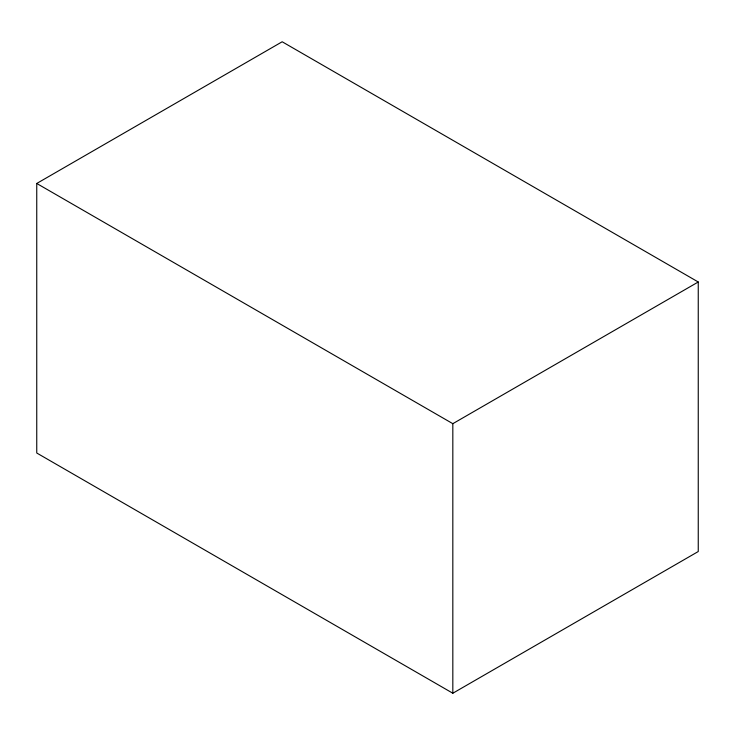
<?xml version="1.0" encoding="UTF-8"?>
<svg xmlns="http://www.w3.org/2000/svg" width="735" height="735" viewBox="0 0 735 735"><rect width="100%" height="100%" fill="white"/><g stroke="black" fill="none" stroke-linecap="round" stroke-linejoin="round"><path stroke-width="1.1" d="M36.75 183.465L282.176 41.766L698.25 281.992L698.25 551.535L452.824 693.234L36.75 453.008L36.75 183.465L452.824 423.682L698.25 281.992M452.824 423.682L452.824 693.234"/></g></svg>
